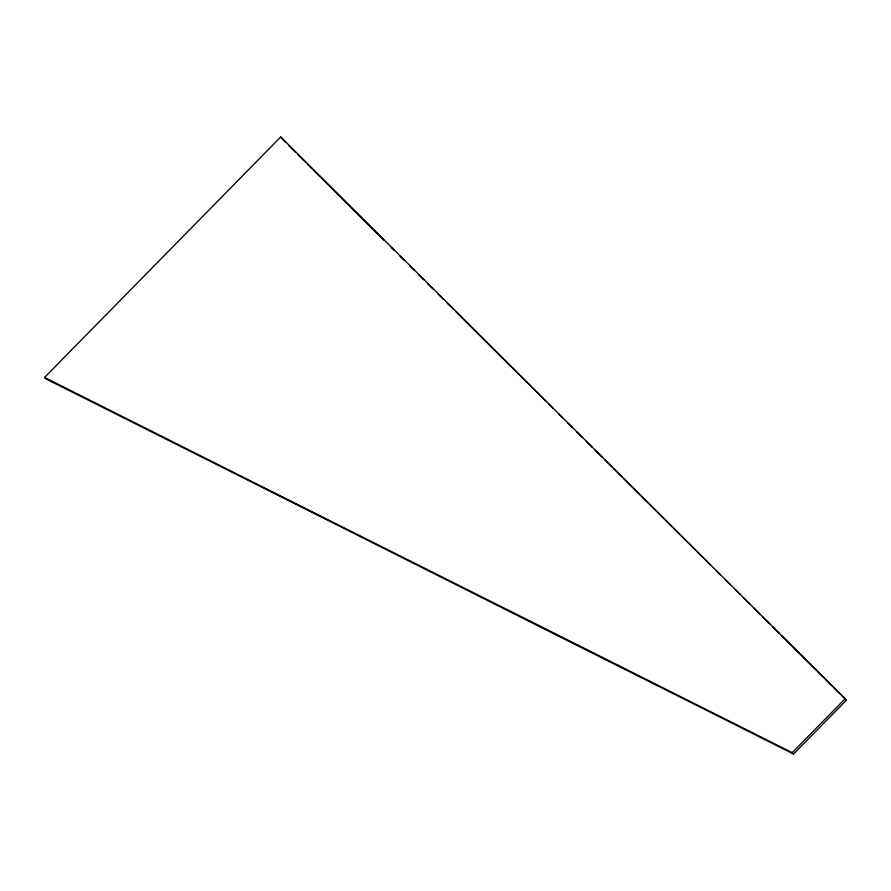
<?xml version="1.0" encoding="UTF-8"?>
<svg xmlns="http://www.w3.org/2000/svg" width="891" height="891" viewBox="0 0 891 891"><rect width="100%" height="100%" fill="white"/><g stroke="black" fill="none" stroke-linecap="round" stroke-linejoin="round"><path stroke-width="1.34" d="M44.55 377.461L280.732 136.958L846.45 700.159L793.536 754.042L45.864 378.853L44.55 377.461L792.233 752.639L793.536 754.042M792.233 752.639L845.392 698.511M285.733 142.527L280.732 136.958M288.695 145.467L295.589 152.328M297.561 154.288L305.446 162.129M307.417 164.089L384.277 240.525M391.171 247.386L394.134 250.326M400.048 256.207L403.991 260.127M409.905 266.008L413.836 269.928M418.77 274.829L423.693 279.729M427.635 283.65L433.549 289.53M437.492 293.451L443.406 299.331M446.358 302.272L453.263 309.132M456.214 312.073L545.893 401.251M548.845 404.191L552.788 408.111M558.702 413.992L562.644 417.912M567.567 422.813L572.501 427.713M576.444 431.634L582.346 437.514M586.289 441.435L592.203 447.315M595.166 450.256L602.06 457.116M605.022 460.057L611.917 466.917M613.888 468.878L621.773 476.718M623.745 478.679L710.461 564.916M716.375 570.797L720.318 574.717M725.241 579.618L730.163 584.518M735.097 589.419L740.02 594.319M743.963 598.24L749.877 604.12M753.819 608.041L759.733 613.921M762.685 616.862L769.59 623.722M772.542 626.663L779.436 633.523M781.407 635.483L846.45 700.159"/></g></svg>
